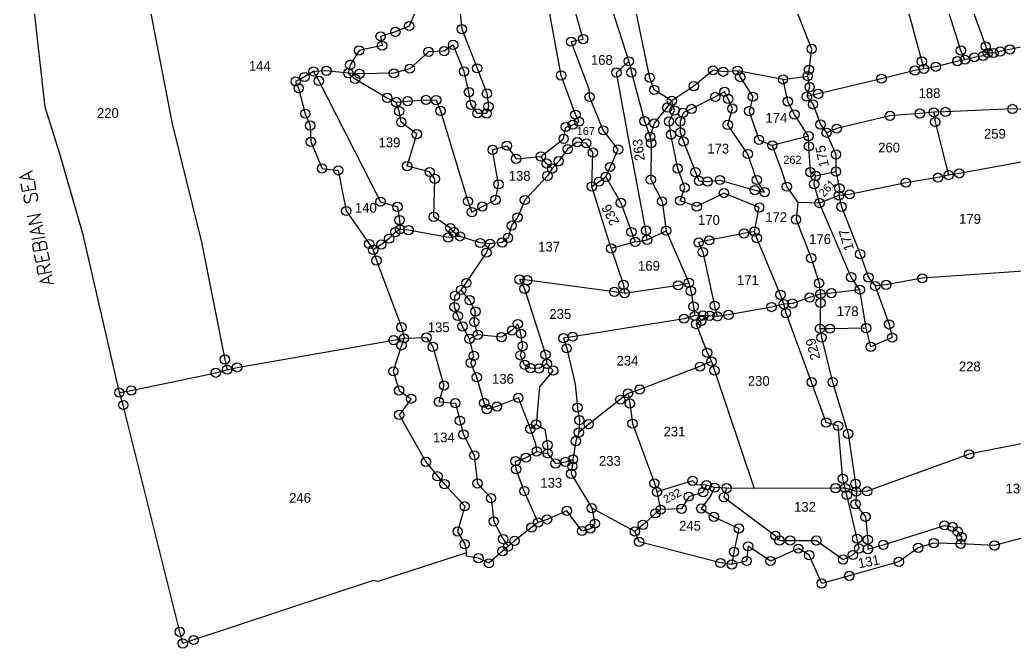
# Model space of a CAD drawing. Header units: metres. Extents: x 265344 to 266195, y 2148491 to 2148913.
# Drawn here: x 265344.1 to 265527.2, y 2148559.1 to 2148674.6 of the extents above; entities that cross this region are included whole.
import ezdxf

# ---------------------------------------------------------------- set-up
doc = ezdxf.new("R2010")
doc.units = ezdxf.units.M
for name, color, linetype in [('POLY_PARCEL', 6, 'Continuous'), ('SYM_STONE', 1, 'Continuous'), ('TEXT_MAPOUT', 7, 'Continuous'), ('TEXT_PARCEL', 7, 'Continuous'), ('V_BOUND_LINE', 7, 'Continuous')]:
    doc.layers.add(name, color=color, linetype=linetype)
doc.styles.get("Standard").update_dxf_attribs({"font": 'simplex.shx'})
doc.styles.add('TEXT_MAP', font='', dxfattribs={"height": 1.8})
doc.styles.get('TEXT_MAP').set_extended_font_data('Kruti Dev 050')

msp = doc.modelspace()

# ---------------------------------------------------------------- linework, layer by layer
at = {"layer": 'POLY_PARCEL'}
for p, q in [((265503.02, 2148692.8), (265510.04, 2148666.97)), ((265517.21, 2148668.97), (265511.01, 2148688.57)), ((265450.31, 2148684.88), (265456.14, 2148666.99)), ((265443.66, 2148664.4), (265441.04, 2148678.91)), ((265459.97, 2148663.98), (265457.07, 2148678.09)), ((265485.79, 2148679.21), (265489.76, 2148669.28)), ((265368.14, 2148676.11), (265372.11, 2148655.48)), ((265416.73, 2148675.94), (265415.71, 2148673.49)), ((265425.1, 2148675.73), (265425.4, 2148672.91)), ((265447.74, 2148671.07), (265446.23, 2148676.19)), ((265519.19, 2148676.96), (265521.77, 2148669.74)), ((265413.18, 2148672.4), (265410.46, 2148671.58)), ((265415.71, 2148673.49), (265413.18, 2148672.4)), ((265425.4, 2148672.91), (265428.21, 2148665.71)), ((265410.46, 2148671.58), (265410.73, 2148669.88)), ((265445.51, 2148670.61), (265447.74, 2148671.07)), ((265448.81, 2148661.89), (265445.51, 2148670.61)), ((265406.5, 2148668.99), (265404.86, 2148666.33)), ((265410.73, 2148669.88), (265406.5, 2148668.99)), ((265419.28, 2148668.73), (265415.84, 2148665.64)), ((265422.15, 2148668.86), (265419.28, 2148668.73)), ((265423.8, 2148670.01), (265422.15, 2148668.86)), ((265425.81, 2148665.13), (265423.8, 2148670.01)), ((265489.76, 2148669.28), (265489.26, 2148665.45)), ((265517.96, 2148667.29), (265517.21, 2148668.97)), ((265522.18, 2148668.52), (265521.3, 2148667.98)), ((265521.77, 2148669.74), (265522.18, 2148668.52)), ((265523.21, 2148668.52), (265522.18, 2148668.52)), ((265524.44, 2148668.79), (265523.21, 2148668.52)), ((265526.22, 2148669.17), (265524.44, 2148668.79)), ((265528.15, 2148669.6), (265526.22, 2148669.17)), ((265453.85, 2148664.93), (265456.14, 2148666.99)), ((265456.14, 2148666.99), (265456.59, 2148664.93)), ((265510.04, 2148666.97), (265510.4, 2148665.62)), ((265516.56, 2148667.02), (265512.59, 2148666)), ((265517.96, 2148667.29), (265516.56, 2148667.02)), ((265519.68, 2148667.72), (265517.96, 2148667.29)), ((265521.3, 2148667.98), (265519.68, 2148667.72)), ((265398.11, 2148665.13), (265396.47, 2148664.11)), ((265400.5, 2148665.24), (265398.11, 2148665.13)), ((265398.11, 2148665.13), (265399.1, 2148663.39)), ((265404.52, 2148664.83), (265400.5, 2148665.24)), ((265404.86, 2148666.33), (265404.52, 2148664.83)), ((265406.56, 2148664.69), (265404.52, 2148664.83)), ((265404.52, 2148664.83), (265405.79, 2148663.75)), ((265412.89, 2148664.79), (265406.56, 2148664.69)), ((265415.84, 2148665.64), (265412.89, 2148664.79)), ((265426.71, 2148661.32), (265425.81, 2148665.13)), ((265428.21, 2148665.71), (265430.02, 2148661.06)), ((265456.35, 2148651.18), (265453.85, 2148664.93)), ((265456.59, 2148664.93), (265459.01, 2148655.98)), ((265471.62, 2148665.34), (265468.07, 2148662.44)), ((265473.49, 2148665.08), (265471.62, 2148665.34)), ((265476.13, 2148665.27), (265473.49, 2148665.08)), ((265476.13, 2148665.27), (265476.62, 2148664.1)), ((265484.49, 2148663.67), (265476.13, 2148665.27)), ((265489.26, 2148665.45), (265489.02, 2148664.28)), ((265508.75, 2148665.3), (265502.61, 2148663.8)), ((265510.4, 2148665.62), (265508.75, 2148665.3)), ((265512.59, 2148666), (265510.4, 2148665.62)), ((265396.47, 2148664.11), (265394.83, 2148663.29)), ((265394.83, 2148663.29), (265395.38, 2148662.06)), ((265399.1, 2148663.39), (265410.44, 2148641.17)), ((265405.79, 2148663.75), (265411.66, 2148660.28)), ((265446.31, 2148657.18), (265443.66, 2148664.4)), ((265460.81, 2148661.73), (265459.97, 2148663.98)), ((265476.62, 2148664.1), (265478.94, 2148660.49)), ((265484.49, 2148663.67), (265489.02, 2148664.28)), ((265485.39, 2148659.6), (265484.49, 2148663.67)), ((265489.02, 2148664.28), (265489.39, 2148662.24)), ((265502.61, 2148663.8), (265490.95, 2148661.01)), ((265395.38, 2148662.06), (265396.61, 2148657.36)), ((265427.1, 2148659), (265426.71, 2148661.32)), ((265430.02, 2148661.06), (265430.32, 2148658.66)), ((265448.91, 2148660.43), (265448.81, 2148661.89)), ((265464.04, 2148659.73), (265460.81, 2148661.73)), ((265468.07, 2148662.44), (265464.04, 2148659.73)), ((265473.74, 2148661.37), (265472.03, 2148660.44)), ((265474.39, 2148660.08), (265473.74, 2148661.37)), ((265489.39, 2148662.24), (265488.86, 2148660.5)), ((265411.66, 2148660.28), (265413.34, 2148659.47)), ((265413.34, 2148659.47), (265415.44, 2148659.68)), ((265413.88, 2148657.83), (265413.34, 2148659.47)), ((265415.44, 2148659.68), (265418.82, 2148659.89)), ((265418.82, 2148659.89), (265420.67, 2148659.85)), ((265420.67, 2148659.85), (265421.48, 2148657.88)), ((265451.43, 2148654.3), (265448.91, 2148660.43)), ((265463.2, 2148658.49), (265464.04, 2148659.73)), ((265464.52, 2148657.94), (265464.04, 2148659.73)), ((265472.03, 2148660.44), (265467.67, 2148658.23)), ((265475.17, 2148658.3), (265474.39, 2148660.08)), ((265478.94, 2148660.49), (265478.26, 2148657.84)), ((265486.61, 2148657.22), (265485.39, 2148659.6)), ((265490.95, 2148661.01), (265488.86, 2148660.5)), ((265488.86, 2148660.5), (265490.01, 2148659.07)), ((265414.26, 2148655.8), (265413.88, 2148657.83)), ((265421.48, 2148657.88), (265426.53, 2148641.24)), ((265428.26, 2148657.42), (265427.1, 2148659)), ((265429.97, 2148657.38), (265428.26, 2148657.42)), ((265430.32, 2148658.66), (265429.97, 2148657.38)), ((265460.82, 2148655.59), (265463.2, 2148658.49)), ((265463.52, 2148655.94), (265464.52, 2148657.94)), ((265466.1, 2148657.51), (265465.59, 2148655.94)), ((265467.67, 2148658.23), (265466.1, 2148657.51)), ((265474.32, 2148655.3), (265475.17, 2148658.3)), ((265478.26, 2148657.84), (265480.07, 2148652.56)), ((265490.01, 2148659.07), (265491.37, 2148655.36)), ((265509.66, 2148657.39), (265504.16, 2148656.97)), ((265512.24, 2148657.61), (265509.66, 2148657.39)), ((265514.38, 2148657.68), (265512.24, 2148657.61)), ((265512.24, 2148657.61), (265512.49, 2148655.82)), ((265526.71, 2148658.23), (265514.38, 2148657.68)), ((265528.85, 2148658.16), (265526.71, 2148658.23)), ((265396.61, 2148657.36), (265397.49, 2148655.18)), ((265417.11, 2148653.59), (265414.26, 2148655.8)), ((265445.84, 2148655.34), (265446.96, 2148655.9)), ((265446.96, 2148655.9), (265446.31, 2148657.18)), ((265459.01, 2148655.98), (265460.04, 2148653.1)), ((265460.04, 2148653.1), (265460.82, 2148655.59)), ((265463.88, 2148653.51), (265463.52, 2148655.94)), ((265465.59, 2148655.94), (265465.59, 2148653.94)), ((265489.19, 2148653.22), (265486.61, 2148657.22)), ((265504.16, 2148656.97), (265494.37, 2148654.61)), ((265512.49, 2148655.82), (265514.96, 2148646.07)), ((265372.11, 2148655.48), (265377.54, 2148633.75)), ((265397.49, 2148655.18), (265397.63, 2148652.18)), ((265444.13, 2148652.73), (265444.51, 2148654.91)), ((265444.51, 2148654.91), (265445.84, 2148655.34)), ((265454.15, 2148650.78), (265451.43, 2148654.3)), ((265465.59, 2148653.94), (265466.17, 2148652.23)), ((265478.03, 2148649.94), (265474.32, 2148655.3)), ((265491.37, 2148655.36), (265492.51, 2148653.86)), ((265494.37, 2148654.61), (265492.51, 2148653.86)), ((265492.51, 2148653.86), (265494.23, 2148649.86)), ((265397.63, 2148652.18), (265399.68, 2148647.28)), ((265415.34, 2148647.72), (265417.11, 2148653.59)), ((265439.95, 2148649.5), (265444.13, 2148652.73)), ((265446.65, 2148652.13), (265444.87, 2148650.84)), ((265448.3, 2148651.91), (265446.65, 2148652.13)), ((265449.51, 2148650.2), (265448.3, 2148651.91)), ((265460.04, 2148653.1), (265460.23, 2148651.94)), ((265460.23, 2148651.94), (265460.16, 2148645.23)), ((265465.11, 2148647.26), (265463.88, 2148653.51)), ((265466.17, 2148652.23), (265468.38, 2148646.59)), ((265480.07, 2148652.56), (265482.52, 2148651.53)), ((265489.19, 2148653.22), (265482.52, 2148651.53)), ((265489.26, 2148651.36), (265489.19, 2148653.22)), ((265431.07, 2148650.7), (265433.69, 2148651.47)), ((265432.14, 2148644.36), (265431.07, 2148650.7)), ((265433.69, 2148651.47), (265435.4, 2148649.07)), ((265444.87, 2148650.84), (265443.22, 2148648.63)), ((265449.33, 2148643.98), (265449.51, 2148650.2)), ((265452.67, 2148647.55), (265454.15, 2148650.78)), ((265459.28, 2148635.86), (265456.35, 2148651.18)), ((265482.52, 2148651.53), (265484.2, 2148646.89)), ((265489.52, 2148646.59), (265489.26, 2148651.36)), ((265435.4, 2148649.07), (265439.95, 2148649.5)), ((265441, 2148648.2), (265439.95, 2148649.5)), ((265443.22, 2148648.63), (265442.01, 2148647.27)), ((265479.68, 2148645.16), (265478.03, 2148649.94)), ((265494.23, 2148649.86), (265494.23, 2148646.71)), ((265534.75, 2148649.59), (265516.91, 2148646.38)), ((265399.68, 2148647.28), (265402.68, 2148646.93)), ((265402.68, 2148646.93), (265404.12, 2148639.46)), ((265419.48, 2148646.64), (265415.34, 2148647.72)), ((265420.44, 2148645.36), (265419.48, 2148646.64)), ((265442.01, 2148647.27), (265441, 2148648.2)), ((265442.01, 2148647.27), (265441.15, 2148645.91)), ((265451.89, 2148645.75), (265452.67, 2148647.55)), ((265466.4, 2148643.76), (265465.11, 2148647.26)), ((265468.38, 2148646.59), (265469.03, 2148645.01)), ((265484.2, 2148646.89), (265485.2, 2148643.93)), ((265490.48, 2148645.94), (265489.52, 2148646.59)), ((265490.48, 2148645.94), (265494.23, 2148646.71)), ((265494.23, 2148646.71), (265494.87, 2148643.64)), ((265420.24, 2148638.37), (265420.44, 2148645.36)), ((265441.15, 2148645.91), (265437, 2148641.48)), ((265449.33, 2148643.98), (265450.63, 2148644.85)), ((265450.63, 2148644.85), (265451.89, 2148645.75)), ((265451.89, 2148645.75), (265454.65, 2148640.96)), ((265460.16, 2148645.23), (265462.23, 2148641.23)), ((265469.03, 2148645.01), (265470.6, 2148644.87)), ((265470.6, 2148644.87), (265472.89, 2148645.16)), ((265472.89, 2148645.16), (265479.32, 2148643.3)), ((265481.11, 2148642.94), (265479.68, 2148645.16)), ((265490.22, 2148644.4), (265490.48, 2148645.94)), ((265507.1, 2148644.67), (265496.74, 2148642.52)), ((265513.01, 2148645.6), (265507.1, 2148644.67)), ((265514.96, 2148646.07), (265513.01, 2148645.6)), ((265516.91, 2148646.38), (265514.96, 2148646.07)), ((265431.58, 2148641.53), (265432.14, 2148644.36)), ((265452.88, 2148632.57), (265449.33, 2148643.98)), ((265465.58, 2148641.36), (265466.4, 2148643.76)), ((265473.62, 2148642.76), (265468.62, 2148640.26)), ((265480.13, 2148640.12), (265473.62, 2148642.76)), ((265479.32, 2148643.3), (265481.11, 2148642.94)), ((265485.2, 2148643.93), (265487.23, 2148641)), ((265491.21, 2148640.92), (265490.22, 2148644.4)), ((265494.87, 2148643.64), (265494.76, 2148642.29)), ((265410.44, 2148641.17), (265413.56, 2148640.21)), ((265426.53, 2148641.24), (265427.25, 2148639.26)), ((265429.18, 2148640.29), (265431.58, 2148641.53)), ((265437, 2148641.48), (265435.64, 2148638.27)), ((265454.65, 2148640.96), (265456.6, 2148635.6)), ((265462.23, 2148641.23), (265462.98, 2148635.84)), ((265468.62, 2148640.26), (265465.58, 2148641.36)), ((265487.23, 2148641), (265486.88, 2148637.88)), ((265491.21, 2148640.92), (265487.23, 2148641)), ((265494.76, 2148642.29), (265491.21, 2148640.92)), ((265497.01, 2148627.28), (265491.21, 2148640.92)), ((265496.74, 2148642.52), (265494.76, 2148642.29)), ((265494.76, 2148642.29), (265495.26, 2148640.22)), ((265404.12, 2148639.46), (265408.35, 2148633.39)), ((265413.56, 2148640.21), (265413.94, 2148637.79)), ((265427.25, 2148639.26), (265429.18, 2148640.29)), ((265479.23, 2148635.69), (265480.13, 2148640.12)), ((265495.26, 2148640.22), (265498.69, 2148631.5)), ((265413.94, 2148637.79), (265414.03, 2148636.08)), ((265423.3, 2148636.33), (265420.24, 2148638.37)), ((265435.64, 2148638.27), (265434.57, 2148636.77)), ((265486.88, 2148637.88), (265489.68, 2148630.77)), ((265413.17, 2148635.58), (265412.03, 2148634.37)), ((265414.03, 2148636.08), (265413.17, 2148635.58)), ((265415.6, 2148635.94), (265414.03, 2148636.08)), ((265422.89, 2148634.58), (265415.6, 2148635.94)), ((265423.94, 2148635.57), (265423.3, 2148636.33)), ((265425.07, 2148634.79), (265423.94, 2148635.57)), ((265434.57, 2148636.77), (265433.9, 2148634.54)), ((265456.6, 2148635.6), (265457.29, 2148633.78)), ((265459.49, 2148634.15), (265459.28, 2148635.86)), ((265459.49, 2148634.15), (265462.98, 2148635.84)), ((265462.98, 2148635.84), (265462.98, 2148635.84)), ((265462.98, 2148635.84), (265467.17, 2148626.26)), ((265479.23, 2148635.69), (265477.3, 2148635.33)), ((265479.66, 2148634.48), (265479.23, 2148635.69)), ((265377.54, 2148633.75), (265381.81, 2148612.14)), ((265412.03, 2148634.37), (265410.6, 2148633.29)), ((265425.07, 2148634.79), (265422.89, 2148634.58)), ((265428.79, 2148633.58), (265425.07, 2148634.79)), ((265430.58, 2148633.44), (265428.79, 2148633.58)), ((265432.83, 2148633.68), (265430.58, 2148633.44)), ((265433.9, 2148634.54), (265432.83, 2148633.68)), ((265457.29, 2148633.78), (265452.88, 2148632.57)), ((265457.29, 2148633.78), (265459.49, 2148634.15)), ((265470.93, 2148634.07), (265468.97, 2148633.65)), ((265468.97, 2148633.65), (265469.74, 2148631.9)), ((265477.3, 2148635.33), (265470.93, 2148634.07)), ((265484.02, 2148624.05), (265479.66, 2148634.48)), ((265408.35, 2148633.39), (265409.1, 2148632.3)), ((265410.6, 2148633.29), (265409.1, 2148632.3)), ((265409.1, 2148632.3), (265409.69, 2148630.34)), ((265426.22, 2148626.22), (265429.93, 2148631.79)), ((265429.93, 2148631.79), (265430.58, 2148633.44)), ((265452.88, 2148632.57), (265455.13, 2148625.86)), ((265469.74, 2148631.9), (265471.91, 2148622.04)), ((265409.69, 2148630.34), (265414.29, 2148618.08)), ((265489.68, 2148630.77), (265491.12, 2148626.17)), ((265498.69, 2148631.5), (265500.21, 2148627.24)), ((265533.63, 2148628.73), (265510.11, 2148627.08)), ((265437.44, 2148626.72), (265436.01, 2148626.86)), ((265436.01, 2148626.86), (265436.94, 2148625.15)), ((265453.45, 2148624.58), (265437.44, 2148626.72)), ((265465.21, 2148625.79), (265467.17, 2148626.26)), ((265467.17, 2148626.26), (265467.52, 2148624.76)), ((265498.63, 2148624.98), (265497.01, 2148627.28)), ((265500.21, 2148627.24), (265501.43, 2148625.67)), ((265510.11, 2148627.08), (265503.45, 2148625.86)), ((265424.14, 2148623.87), (265425.29, 2148624.94)), ((265425.29, 2148624.94), (265426.22, 2148626.22)), ((265426.84, 2148623.04), (265425.29, 2148624.94)), ((265436.94, 2148625.15), (265440.78, 2148613.04)), ((265455.35, 2148624.36), (265453.45, 2148624.58)), ((265455.13, 2148625.86), (265455.35, 2148624.36)), ((265455.35, 2148624.36), (265465.21, 2148625.79)), ((265467.52, 2148624.76), (265468.02, 2148621.91)), ((265491.12, 2148626.17), (265491.38, 2148624.18)), ((265498.63, 2148624.98), (265493.37, 2148624.36)), ((265499.78, 2148617.89), (265498.63, 2148624.98)), ((265503.45, 2148625.86), (265501.43, 2148625.67)), ((265501.43, 2148625.67), (265504, 2148618.6)), ((265424.04, 2148621.8), (265424.14, 2148623.87)), ((265427.91, 2148620.97), (265426.84, 2148623.04)), ((265484.63, 2148622.33), (265484.02, 2148624.05)), ((265489.39, 2148623.54), (265486.23, 2148622.45)), ((265491.38, 2148624.18), (265489.39, 2148623.54)), ((265493.37, 2148624.36), (265491.38, 2148624.18)), ((265491.38, 2148624.18), (265491.38, 2148622.55)), ((265424.68, 2148620.15), (265424.04, 2148621.8)), ((265427.7, 2148619.04), (265427.91, 2148620.97)), ((265468.02, 2148621.91), (265468.27, 2148620.15)), ((265471.91, 2148622.04), (265472.4, 2148620.07)), ((265482.37, 2148621.79), (265474.47, 2148620.35)), ((265484.63, 2148622.33), (265482.37, 2148621.79)), ((265486.23, 2148622.45), (265484.63, 2148622.33)), ((265485.04, 2148620.68), (265484.63, 2148622.33)), ((265491.38, 2148622.55), (265491.28, 2148617.81)), ((265425.54, 2148618.22), (265424.68, 2148620.15)), ((265428.34, 2148616.68), (265427.7, 2148619.04)), ((265466.28, 2148619.65), (265445.78, 2148616.34)), ((265468.27, 2148620.15), (265466.28, 2148619.65)), ((265469.79, 2148620.23), (265468.27, 2148620.15)), ((265469.46, 2148619.26), (265468.52, 2148618.66)), ((265470.13, 2148619.67), (265469.46, 2148619.26)), ((265471, 2148620.19), (265469.79, 2148620.23)), ((265471, 2148620.19), (265470.13, 2148619.67)), ((265472.4, 2148620.07), (265471, 2148620.19)), ((265474.47, 2148620.35), (265472.4, 2148620.07)), ((265489.76, 2148607.97), (265485.04, 2148620.68)), ((265414.29, 2148618.08), (265414.77, 2148616.04)), ((265426.83, 2148615.94), (265425.54, 2148618.22)), ((265434.63, 2148617.47), (265432.7, 2148616.25)), ((265435.7, 2148618.68), (265434.63, 2148617.47)), ((265436.28, 2148616.9), (265435.7, 2148618.68)), ((265468.52, 2148618.66), (265470.53, 2148613.41)), ((265493.13, 2148617.81), (265491.28, 2148617.81)), ((265491.28, 2148617.81), (265491.56, 2148616.17)), ((265499.78, 2148617.89), (265493.13, 2148617.81)), ((265500.64, 2148614.46), (265499.78, 2148617.89)), ((265504, 2148618.6), (265504.57, 2148616.17)), ((265384.08, 2148610.69), (265412.85, 2148615.69)), ((265412.85, 2148615.69), (265414.77, 2148616.04)), ((265414.77, 2148616.04), (265414.29, 2148614.74)), ((265414.77, 2148616.04), (265418.89, 2148616.19)), ((265418.89, 2148616.19), (265420.06, 2148614.46)), ((265428.34, 2148616.68), (265426.83, 2148615.94)), ((265427.61, 2148612.8), (265426.83, 2148615.94)), ((265432.7, 2148616.25), (265428.34, 2148616.68)), ((265436.6, 2148614.61), (265436.28, 2148616.9)), ((265445.78, 2148616.34), (265444.1, 2148616.06)), ((265444.1, 2148616.06), (265444.69, 2148614.19)), ((265491.56, 2148616.17), (265493.62, 2148607.98)), ((265504.57, 2148616.17), (265500.64, 2148614.46)), ((265414.29, 2148614.74), (265412.79, 2148609.97)), ((265420.06, 2148614.46), (265422.12, 2148607.36)), ((265436.17, 2148612.9), (265436.6, 2148614.61)), ((265444.69, 2148614.19), (265446.24, 2148607.58)), ((265381.81, 2148612.14), (265382.23, 2148610.27)), ((265427.04, 2148611.51), (265427.61, 2148612.8)), ((265436.96, 2148611.18), (265436.17, 2148612.9)), ((265440.78, 2148613.04), (265441.07, 2148611.33)), ((265471.32, 2148611.76), (265469.21, 2148610.83)), ((265470.53, 2148613.41), (265471.32, 2148611.76)), ((265471.32, 2148611.76), (265471.89, 2148610.12)), ((265380.13, 2148609.71), (265382.23, 2148610.27)), ((265382.23, 2148610.27), (265384.08, 2148610.69)), ((265412.79, 2148609.97), (265413.88, 2148606.43)), ((265428.15, 2148608.87), (265427.04, 2148611.51)), ((265438.03, 2148610.54), (265436.96, 2148611.18)), ((265439.6, 2148610.47), (265438.03, 2148610.54)), ((265441.07, 2148611.33), (265439.6, 2148610.47)), ((265442.21, 2148610.11), (265439.71, 2148607.11)), ((265441.07, 2148611.33), (265442.21, 2148610.11)), ((265469.21, 2148610.83), (265458.13, 2148606.62)), ((265471.89, 2148610.12), (265479.19, 2148588.42)), ((265364.59, 2148606.44), (265380.13, 2148609.71)), ((265429.51, 2148604.15), (265428.15, 2148608.87)), ((265492.41, 2148600.57), (265489.76, 2148607.97)), ((265493.62, 2148607.98), (265496.48, 2148598.48)), ((265362.4, 2148606.05), (265364.59, 2148606.44)), ((265413.88, 2148606.43), (265416.07, 2148604.93)), ((265422.12, 2148607.36), (265421.19, 2148604.34)), ((265439.71, 2148607.11), (265439.06, 2148600.18)), ((265446.24, 2148607.58), (265446.67, 2148603.28)), ((265458.13, 2148606.62), (265455.98, 2148605.91)), ((265416.07, 2148604.93), (265413.89, 2148601.97)), ((265421.19, 2148604.34), (265424.21, 2148604.1)), ((265435.8, 2148605.08), (265431.87, 2148603.51)), ((265438.01, 2148599.37), (265435.8, 2148605.08)), ((265454.55, 2148604.76), (265448.74, 2148600.25)), ((265455.98, 2148605.91), (265454.55, 2148604.76)), ((265455.98, 2148605.91), (265456.31, 2148604.05)), ((265424.21, 2148604.1), (265425.02, 2148600.89)), ((265430.01, 2148603.01), (265429.51, 2148604.15)), ((265431.87, 2148603.51), (265430.01, 2148603.01)), ((265446.67, 2148603.28), (265447.02, 2148600.98)), ((265456.31, 2148604.05), (265456.81, 2148600.34)), ((265413.89, 2148601.97), (265418.8, 2148593.31)), ((265425.02, 2148600.89), (265425.71, 2148598.33)), ((265447.02, 2148600.98), (265446.94, 2148598.72)), ((265439.06, 2148600.18), (265438.01, 2148599.37)), ((265439.01, 2148596.58), (265438.01, 2148599.37)), ((265439.06, 2148600.18), (265440.67, 2148599.26)), ((265440.67, 2148599.26), (265441.17, 2148596.4)), ((265448.74, 2148600.25), (265446.94, 2148598.72)), ((265456.81, 2148600.34), (265460.82, 2148589.37)), ((265494.62, 2148599.92), (265492.41, 2148600.57)), ((265495.48, 2148590.21), (265494.62, 2148599.92)), ((265542.9, 2148599.63), (265518.75, 2148594.7)), ((265425.71, 2148598.33), (265427.69, 2148594.51)), ((265446.39, 2148597.12), (265445.85, 2148593.77)), ((265446.94, 2148598.72), (265446.39, 2148597.12)), ((265496.48, 2148598.48), (265497.84, 2148589.27)), ((265437.19, 2148594.08), (265439.19, 2148595.23)), ((265439.19, 2148595.23), (265439.01, 2148596.58)), ((265439.19, 2148595.23), (265441.19, 2148594.87)), ((265441.17, 2148596.4), (265441.19, 2148594.87)), ((265418.8, 2148593.31), (265420.91, 2148590.66)), ((265427.69, 2148594.51), (265428.3, 2148589.33)), ((265435.26, 2148593.44), (265437.19, 2148594.08)), ((265435.4, 2148591.94), (265435.26, 2148593.44)), ((265441.19, 2148594.87), (265442.62, 2148593.01)), ((265444.48, 2148593.3), (265445.85, 2148593.77)), ((265445.85, 2148593.77), (265445.73, 2148592.49)), ((265518.75, 2148594.7), (265499.98, 2148587.9)), ((265436.9, 2148587.94), (265435.4, 2148591.94)), ((265442.62, 2148593.01), (265444.48, 2148593.3)), ((265445.73, 2148592.49), (265445.5, 2148591.1)), ((265420.91, 2148590.66), (265422.21, 2148589.22)), ((265445.5, 2148591.1), (265449.3, 2148584.8)), ((265467.86, 2148589.83), (265461.3, 2148587.78)), ((265468.66, 2148589.07), (265467.86, 2148589.83)), ((265495.94, 2148588.5), (265495.48, 2148590.21)), ((265422.21, 2148589.22), (265425.93, 2148585.14)), ((265428.3, 2148589.33), (265430.77, 2148586.62)), ((265439.44, 2148582.16), (265436.9, 2148587.94)), ((265460.82, 2148589.37), (265461.3, 2148587.78)), ((265470.42, 2148589.03), (265468.66, 2148589.07)), ((265470.42, 2148589.03), (265469.8, 2148587.75)), ((265471.9, 2148588.57), (265470.42, 2148589.03)), ((265471.9, 2148588.57), (265471.2, 2148587.12)), ((265474.11, 2148588.46), (265471.9, 2148588.57)), ((265474.11, 2148588.46), (265473.62, 2148586.8)), ((265479.19, 2148588.42), (265474.11, 2148588.46)), ((265494.16, 2148588.46), (265479.19, 2148588.42)), ((265495.94, 2148588.5), (265494.16, 2148588.46)), ((265496.23, 2148587.22), (265495.94, 2148588.5)), ((265497.98, 2148587.84), (265495.94, 2148588.5)), ((265497.98, 2148587.84), (265497.82, 2148585.54)), ((265497.84, 2148589.27), (265497.98, 2148587.84)), ((265499.98, 2148587.9), (265497.98, 2148587.84)), ((265430.77, 2148586.62), (265431.27, 2148582.34)), ((265461.3, 2148587.78), (265461.98, 2148584.52)), ((265467.14, 2148586.91), (265465.82, 2148584.68)), ((265469.8, 2148587.75), (265467.14, 2148586.91)), ((265471.2, 2148587.12), (265469.45, 2148584.75)), ((265473.62, 2148586.8), (265483.07, 2148579.74)), ((265498.12, 2148579.18), (265496.23, 2148587.22)), ((265425.93, 2148585.14), (265424.63, 2148580.5)), ((265461.98, 2148584.52), (265461.03, 2148583.84)), ((265465.82, 2148584.68), (265461.98, 2148584.52)), ((265469.45, 2148584.75), (265471.76, 2148583.21)), ((265497.82, 2148585.54), (265499.66, 2148583.2)), ((265431.27, 2148582.34), (265433, 2148579.11)), ((265461.03, 2148583.84), (265458.71, 2148581.74)), ((265471.76, 2148583.21), (265476.35, 2148581.06)), ((265499.66, 2148583.2), (265499.66, 2148583.2)), ((265499.66, 2148583.2), (265500.09, 2148578.99)), ((265424.63, 2148580.5), (265425.93, 2148578.18)), ((265458.71, 2148581.74), (265457.24, 2148580.52)), ((265476.35, 2148581.06), (265475.47, 2148576.77)), ((265476.35, 2148581.06), (265476.35, 2148581.06)), ((265502.95, 2148578.06), (265514.17, 2148581.63)), ((265514.17, 2148581.63), (265515.68, 2148581.34)), ((265515.68, 2148581.34), (265516.61, 2148580.49)), ((265516.61, 2148580.49), (265517.32, 2148579.49)), ((265433, 2148579.11), (265433, 2148579.11)), ((265433, 2148579.11), (265433.9, 2148577.72)), ((265483.07, 2148579.74), (265483.84, 2148578.83)), ((265483.84, 2148578.83), (265485.8, 2148578.83)), ((265485.8, 2148578.83), (265490.63, 2148578.83)), ((265490.63, 2148578.83), (265495.53, 2148575.34)), ((265498.47, 2148577.36), (265498.12, 2148579.18)), ((265500.09, 2148578.99), (265500.09, 2148577.27)), ((265517.32, 2148579.49), (265517.16, 2148578.23)), ((265425.93, 2148578.18), (265426.25, 2148576.58)), ((265497.35, 2148576.18), (265498.47, 2148577.36)), ((265500.09, 2148577.27), (265502.95, 2148578.06)), ((265475.47, 2148576.77), (265475.06, 2148574.43)), ((265495.53, 2148575.34), (265497.35, 2148576.18))]:
    msp.add_line(p, q, dxfattribs=at)
at = {"layer": 'SYM_STONE'}
for centre in [(265415.71, 2148673.49), (265410.46, 2148671.58), (265413.18, 2148672.4), (265425.4, 2148672.91), (265410.73, 2148669.88), (265423.8, 2148670.01), (265445.51, 2148670.61), (265447.74, 2148671.07), (265521.77, 2148669.74), (265406.5, 2148668.99), (265419.28, 2148668.73), (265422.15, 2148668.86), (265489.76, 2148669.28), (265517.21, 2148668.97), (265519.68, 2148667.72), (265521.3, 2148667.98), (265522.18, 2148668.52), (265523.21, 2148668.52), (265524.44, 2148668.79), (265526.22, 2148669.17), (265404.86, 2148666.33), (265428.21, 2148665.71), (265456.14, 2148666.99), (265510.04, 2148666.97), (265512.59, 2148666), (265516.56, 2148667.02), (265517.96, 2148667.29), (265396.47, 2148664.11), (265398.11, 2148665.13), (265400.5, 2148665.24), (265404.52, 2148664.83), (265406.56, 2148664.69), (265412.89, 2148664.79), (265415.84, 2148665.64), (265425.81, 2148665.13), (265443.66, 2148664.4), (265453.85, 2148664.93), (265456.59, 2148664.93), (265459.97, 2148663.98), (265471.62, 2148665.34), (265473.49, 2148665.08), (265476.13, 2148665.27), (265476.62, 2148664.1), (265489.02, 2148664.28), (265489.26, 2148665.45), (265508.75, 2148665.3), (265510.4, 2148665.62), (265394.83, 2148663.29), (265395.38, 2148662.06), (265399.1, 2148663.39), (265405.79, 2148663.75), (265468.07, 2148662.44), (265484.49, 2148663.67), (265489.39, 2148662.24), (265502.61, 2148663.8), (265411.66, 2148660.28), (265426.71, 2148661.32), (265430.02, 2148661.06), (265448.91, 2148660.43), (265460.81, 2148661.73), (265472.03, 2148660.44), (265473.74, 2148661.37), (265478.94, 2148660.49), (265488.86, 2148660.5), (265490.95, 2148661.01), (265413.34, 2148659.47), (265415.44, 2148659.68), (265418.82, 2148659.89), (265420.67, 2148659.85), (265427.1, 2148659), (265430.32, 2148658.66), (265463.2, 2148658.49), (265464.04, 2148659.73), (265474.39, 2148660.08), (265485.39, 2148659.6), (265490.01, 2148659.07), (265396.61, 2148657.36), (265413.88, 2148657.83), (265421.48, 2148657.88), (265428.26, 2148657.42), (265429.97, 2148657.38), (265446.31, 2148657.18), (265464.52, 2148657.94), (265466.1, 2148657.51), (265467.67, 2148658.23), (265475.17, 2148658.3), (265478.26, 2148657.84), (265486.61, 2148657.22), (265504.16, 2148656.97), (265509.66, 2148657.39), (265512.24, 2148657.61), (265514.38, 2148657.68), (265526.71, 2148658.23), (265397.49, 2148655.18), (265414.26, 2148655.8), (265444.51, 2148654.91), (265445.84, 2148655.34), (265446.96, 2148655.9), (265459.01, 2148655.98), (265460.82, 2148655.59), (265463.52, 2148655.94), (265465.59, 2148655.94), (265474.32, 2148655.3), (265491.37, 2148655.36), (265512.49, 2148655.82), (265417.11, 2148653.59), (265451.43, 2148654.3), (265460.04, 2148653.1), (265463.88, 2148653.51), (265465.59, 2148653.94), (265489.19, 2148653.22), (265492.51, 2148653.86), (265494.37, 2148654.61), (265397.63, 2148652.18), (265433.69, 2148651.47), (265444.13, 2148652.73), (265446.65, 2148652.13), (265448.3, 2148651.91), (265460.23, 2148651.94), (265466.17, 2148652.23), (265480.07, 2148652.56), (265482.52, 2148651.53), (265489.26, 2148651.36), (265431.07, 2148650.7), (265439.95, 2148649.5), (265444.87, 2148650.84), (265449.51, 2148650.2), (265454.15, 2148650.78), (265478.03, 2148649.94), (265494.23, 2148649.86), (265415.34, 2148647.72), (265435.4, 2148649.07), (265441, 2148648.2), (265443.22, 2148648.63), (265452.67, 2148647.55), (265399.68, 2148647.28), (265402.68, 2148646.93), (265419.48, 2148646.64), (265441.15, 2148645.91), (265442.01, 2148647.27), (265451.89, 2148645.75), (265465.11, 2148647.26), (265468.38, 2148646.59), (265489.52, 2148646.59), (265490.48, 2148645.94), (265494.23, 2148646.71), (265513.01, 2148645.6), (265514.96, 2148646.07), (265516.91, 2148646.38), (265420.44, 2148645.36), (265432.14, 2148644.36), (265449.33, 2148643.98), (265450.63, 2148644.85), (265460.16, 2148645.23), (265466.4, 2148643.76), (265469.03, 2148645.01), (265470.6, 2148644.87), (265472.89, 2148645.16), (265479.68, 2148645.16), (265485.2, 2148643.93), (265490.22, 2148644.4), (265507.1, 2148644.67), (265473.62, 2148642.76), (265479.32, 2148643.3), (265481.11, 2148642.94), (265494.76, 2148642.29), (265494.87, 2148643.64), (265496.74, 2148642.52), (265410.44, 2148641.17), (265413.56, 2148640.21), (265426.53, 2148641.24), (265429.18, 2148640.29), (265431.58, 2148641.53), (265437, 2148641.48), (265454.65, 2148640.96), (265462.23, 2148641.23), (265465.58, 2148641.36), (265468.62, 2148640.26), (265480.13, 2148640.12), (265491.21, 2148640.92), (265495.26, 2148640.22), (265404.12, 2148639.46), (265420.24, 2148638.37), (265427.25, 2148639.26), (265435.64, 2148638.27), (265413.94, 2148637.79), (265434.57, 2148636.77), (265486.88, 2148637.88), (265413.17, 2148635.58), (265414.03, 2148636.08), (265415.6, 2148635.94), (265422.89, 2148634.58), (265423.3, 2148636.33), (265423.94, 2148635.57), (265425.07, 2148634.79), (265456.6, 2148635.6), (265459.28, 2148635.86), (265462.98, 2148635.84), (265477.3, 2148635.33), (265479.23, 2148635.69), (265408.35, 2148633.39), (265410.6, 2148633.29), (265412.03, 2148634.37), (265428.79, 2148633.58), (265430.58, 2148633.44), (265432.83, 2148633.68), (265433.9, 2148634.54), (265457.29, 2148633.78), (265459.49, 2148634.15), (265468.97, 2148633.65), (265470.93, 2148634.07), (265479.66, 2148634.48), (265409.1, 2148632.3), (265429.93, 2148631.79), (265452.88, 2148632.57), (265469.74, 2148631.9), (265498.69, 2148631.5), (265409.69, 2148630.34), (265489.68, 2148630.77), (265497.01, 2148627.28), (265500.21, 2148627.24), (265426.22, 2148626.22), (265436.01, 2148626.86), (265437.44, 2148626.72), (265455.13, 2148625.86), (265465.21, 2148625.79), (265467.17, 2148626.26), (265491.12, 2148626.17), (265501.43, 2148625.67), (265503.45, 2148625.86), (265510.11, 2148627.08), (265424.14, 2148623.87), (265425.29, 2148624.94), (265436.94, 2148625.15), (265453.45, 2148624.58), (265455.35, 2148624.36), (265467.52, 2148624.76), (265484.02, 2148624.05), (265491.38, 2148624.18), (265493.37, 2148624.36), (265498.63, 2148624.98), (265424.04, 2148621.8), (265426.84, 2148623.04), (265468.02, 2148621.91), (265471.91, 2148622.04), (265482.37, 2148621.79), (265484.63, 2148622.33), (265486.23, 2148622.45), (265489.39, 2148623.54), (265491.38, 2148622.55), (265424.68, 2148620.15), (265427.91, 2148620.97), (265468.27, 2148620.15), (265469.79, 2148620.23), (265471, 2148620.19), (265472.4, 2148620.07), (265474.47, 2148620.35), (265485.04, 2148620.68), (265414.29, 2148618.08), (265425.54, 2148618.22), (265427.7, 2148619.04), (265435.7, 2148618.68), (265466.28, 2148619.65), (265468.52, 2148618.66), (265469.46, 2148619.26), (265504, 2148618.6), (265428.34, 2148616.68), (265432.7, 2148616.25), (265434.63, 2148617.47), (265436.28, 2148616.9), (265445.78, 2148616.34), (265491.28, 2148617.81), (265493.13, 2148617.81), (265499.78, 2148617.89), (265412.85, 2148615.69), (265414.29, 2148614.74), (265414.77, 2148616.04), (265418.89, 2148616.19), (265420.06, 2148614.46), (265426.83, 2148615.94), (265436.6, 2148614.61), (265444.1, 2148616.06), (265491.56, 2148616.17), (265500.64, 2148614.46), (265504.57, 2148616.17), (265427.61, 2148612.8), (265436.17, 2148612.9), (265440.78, 2148613.04), (265444.69, 2148614.19), (265470.53, 2148613.41), (265381.81, 2148612.14), (265427.04, 2148611.51), (265436.96, 2148611.18), (265441.07, 2148611.33), (265469.21, 2148610.83), (265471.32, 2148611.76), (265380.13, 2148609.71), (265382.23, 2148610.27), (265384.08, 2148610.69), (265412.79, 2148609.97), (265438.03, 2148610.54), (265439.6, 2148610.47), (265442.21, 2148610.11), (265471.89, 2148610.12), (265422.12, 2148607.36), (265428.15, 2148608.87), (265489.76, 2148607.97), (265493.62, 2148607.98), (265362.4, 2148606.05), (265364.59, 2148606.44), (265413.88, 2148606.43), (265455.98, 2148605.91), (265458.13, 2148606.62), (265363.12, 2148603.77), (265416.07, 2148604.93), (265421.19, 2148604.34), (265424.21, 2148604.1), (265429.51, 2148604.15), (265431.87, 2148603.51), (265435.8, 2148605.08), (265454.55, 2148604.76), (265456.31, 2148604.05), (265413.89, 2148601.97), (265430.01, 2148603.01), (265446.67, 2148603.28), (265425.02, 2148600.89), (265439.06, 2148600.18), (265447.02, 2148600.98), (265448.74, 2148600.25), (265456.81, 2148600.34), (265492.41, 2148600.57), (265494.62, 2148599.92), (265425.71, 2148598.33), (265438.01, 2148599.37), (265446.94, 2148598.72), (265496.48, 2148598.48), (265441.17, 2148596.4), (265446.39, 2148597.12), (265427.69, 2148594.51), (265439.19, 2148595.23), (265441.19, 2148594.87), (265518.75, 2148594.7), (265418.8, 2148593.31), (265435.26, 2148593.44), (265437.19, 2148594.08), (265442.62, 2148593.01), (265444.48, 2148593.3), (265445.73, 2148592.49), (265445.85, 2148593.77), (265420.91, 2148590.66), (265435.4, 2148591.94), (265445.5, 2148591.1), (265422.21, 2148589.22), (265428.3, 2148589.33), (265460.82, 2148589.37), (265467.86, 2148589.83), (265470.42, 2148589.03), (265495.48, 2148590.21), (265497.84, 2148589.27), (265436.9, 2148587.94), (265461.3, 2148587.78), (265469.8, 2148587.75), (265471.9, 2148588.57), (265474.11, 2148588.46), (265494.16, 2148588.46), (265495.94, 2148588.5), (265496.23, 2148587.22), (265497.98, 2148587.84), (265497.98, 2148587.84), (265499.98, 2148587.9), (265425.93, 2148585.14), (265430.77, 2148586.62), (265467.14, 2148586.91), (265473.62, 2148586.8), (265497.82, 2148585.54), (265444.73, 2148584.3), (265449.3, 2148584.8), (265461.03, 2148583.84), (265461.98, 2148584.52), (265465.82, 2148584.68), (265469.45, 2148584.75), (265431.27, 2148582.34), (265439.44, 2148582.16), (265441.08, 2148582.73), (265449.87, 2148581.95), (265458.71, 2148581.74), (265471.76, 2148583.21), (265499.66, 2148583.2), (265514.17, 2148581.63), (265424.63, 2148580.5), (265438.22, 2148581.23), (265447.51, 2148580.59), (265449.02, 2148581.02), (265457.24, 2148580.52), (265476.35, 2148581.06), (265483.07, 2148579.74), (265515.68, 2148581.34), (265516.61, 2148580.49), (265425.93, 2148578.18), (265433, 2148579.11), (265435.12, 2148578.8), (265458.02, 2148578.59), (265483.84, 2148578.83), (265485.8, 2148578.83), (265490.63, 2148578.83), (265498.12, 2148579.18), (265500.09, 2148578.99), (265502.95, 2148578.06), (265512.22, 2148578.37), (265517.16, 2148578.23), (265517.32, 2148579.49), (265523.38, 2148577.94), (265432.9, 2148576.87), (265433.9, 2148577.72), (265475.47, 2148576.77), (265478.09, 2148577.78), (265487.31, 2148577.35), (265489.31, 2148576.14), (265497.35, 2148576.18), (265498.47, 2148577.36), (265500.09, 2148577.27), (265509.36, 2148577.51), (265428.47, 2148575.58), (265430.4, 2148574.65), (265472.98, 2148574.71), (265475.06, 2148574.43), (265477.8, 2148575.07), (265482.17, 2148575.07), (265495.53, 2148575.34), (265505.79, 2148574.94), (265496.68, 2148572.35), (265491.6, 2148570.92), (265373.5, 2148562.05), (265374.07, 2148559.91), (265376.07, 2148560.55)]:
    msp.add_circle(centre, 0.851, dxfattribs=at)
at = {"layer": 'V_BOUND_LINE'}
for p, q in [((265348.73, 2148658.59), (265346.58, 2148677.7)), ((265351.45, 2148649.95), (265348.73, 2148658.59)), ((265355.74, 2148635.05), (265351.45, 2148649.95)), ((265362.4, 2148606.05), (265355.74, 2148635.05)), ((265363.12, 2148603.77), (265362.4, 2148606.05)), ((265373.5, 2148562.05), (265363.12, 2148603.77)), ((265444.73, 2148584.3), (265441.08, 2148582.73)), ((265447.51, 2148580.59), (265444.73, 2148584.3)), ((265457.24, 2148580.52), (265449.3, 2148584.8)), ((265449.3, 2148584.8), (265449.87, 2148581.95)), ((265441.08, 2148582.73), (265439.44, 2148582.16)), ((265438.22, 2148581.23), (265435.12, 2148578.8)), ((265439.44, 2148582.16), (265438.22, 2148581.23)), ((265449.02, 2148581.02), (265447.51, 2148580.59)), ((265449.87, 2148581.95), (265449.02, 2148581.02)), ((265458.02, 2148578.59), (265457.24, 2148580.52)), ((265534.46, 2148580.94), (265523.38, 2148577.94)), ((265435.12, 2148578.8), (265433.9, 2148577.72)), ((265432.9, 2148576.87), (265430.4, 2148574.65)), ((265433.9, 2148577.72), (265432.9, 2148576.87)), ((265472.98, 2148574.71), (265458.02, 2148578.59)), ((265478.09, 2148577.78), (265477.8, 2148575.07)), ((265482.17, 2148575.07), (265478.09, 2148577.78)), ((265487.31, 2148577.35), (265482.17, 2148575.07)), ((265489.31, 2148576.14), (265487.31, 2148577.35)), ((265509.36, 2148577.51), (265505.79, 2148574.94)), ((265512.22, 2148578.37), (265509.36, 2148577.51)), ((265517.16, 2148578.23), (265512.22, 2148578.37)), ((265523.38, 2148577.94), (265517.16, 2148578.23)), ((265426.25, 2148576.58), (265409.93, 2148571.29)), ((265426.25, 2148575.94), (265426.25, 2148576.58)), ((265428.47, 2148575.58), (265426.25, 2148575.94)), ((265430.4, 2148574.65), (265428.47, 2148575.58)), ((265477.8, 2148575.07), (265475.06, 2148574.43)), ((265491.6, 2148570.92), (265489.31, 2148576.14)), ((265475.06, 2148574.43), (265472.98, 2148574.71)), ((265505.79, 2148574.94), (265496.68, 2148572.35)), ((265409.07, 2148571.51), (265376.07, 2148560.55)), ((265409.93, 2148571.29), (265409.07, 2148571.51)), ((265496.68, 2148572.35), (265491.6, 2148570.92)), ((265374.07, 2148559.91), (265373.5, 2148562.05)), ((265376.07, 2148560.55), (265374.07, 2148559.91))]:
    msp.add_line(p, q, dxfattribs=at)

# ---------------------------------------------------------------- texts
at = {"layer": 'TEXT_MAPOUT'}
msp.add_text('AREBIAN SEA', height=2.5, rotation=100.7942, dxfattribs=at).set_placement((265350.39, 2148625.99))
at = {"layer": 'TEXT_PARCEL', "style": 'TEXT_MAP'}
for s, height, p in [('144', 1.8, (265386.23, 2148665.26)), ('168', 1.8, (265449.15, 2148666.35)), ('188', 1.8, (265509.43, 2148660.24)), ('220', 1.8, (265358.28, 2148656.58)), ('174', 1.8, (265481.25, 2148655.7)), ('167', 1.5, (265446.54, 2148653.42)), ('259', 1.8, (265521.46, 2148652.76)), ('139', 1.8, (265410.08, 2148651.17)), ('260', 1.8, (265501.99, 2148650.23)), ('173', 1.8, (265470.55, 2148650.03)), ('262', 1.5, (265484.55, 2148648.13)), ('138', 1.8, (265434.03, 2148645.03)), ('140', 1.8, (265405.74, 2148639.15)), ('172', 1.8, (265481.22, 2148637.42)), ('170', 1.8, (265468.85, 2148636.91)), ('179', 1.8, (265516.88, 2148637.1)), ('137', 1.8, (265439.45, 2148631.99)), ('176', 1.8, (265489.3, 2148633.39)), ('169', 1.8, (265457.82, 2148628.48)), ('171', 1.8, (265476.02, 2148625.84)), ('235', 1.8, (265441.51, 2148619.62)), ('178', 1.8, (265494.37, 2148620.12)), ('135', 1.8, (265419.14, 2148617.17)), ('234', 1.8, (265453.86, 2148611.03)), ('228', 1.8, (265516.84, 2148609.96)), ('136', 1.8, (265430.96, 2148607.69)), ('230', 1.8, (265478.02, 2148607.3)), ('231', 1.8, (265462.51, 2148597.99)), ('134', 1.8, (265420.08, 2148596.9)), ('233', 1.8, (265450.62, 2148592.59)), ('133', 1.8, (265439.85, 2148588.56)), ('130', 1.8, (265525.43, 2148587.51)), ('246', 1.8, (265393.63, 2148585.78)), ('132', 1.8, (265486.53, 2148584.14)), ('245', 1.8, (265465.37, 2148580.66))]:
    msp.add_text(s, height=height, dxfattribs=at).set_placement(p)
for s, height, rotation, p in [('263', 1.8, 96.9474, (265459.05, 2148648.81)), ('175', 1.8, 101.4515, (265492.96, 2148647.73)), ('261', 1.5, 47.6362, (265492.02, 2148641.93)), ('236', 1.8, 117.2986, (265454.43, 2148637.35)), ('177', 1.8, 106.2994, (265497.56, 2148632.46)), ('229', 1.8, 105.4359, (265491.39, 2148612.35)), ('232', 1.5, 27.8159, (265462.98, 2148585.61)), ('131', 1.8, 10.4984, (265498.46, 2148573.72))]:
    msp.add_text(s, height=height, rotation=rotation, dxfattribs=at).set_placement(p)

doc.saveas('drawing.dxf')
